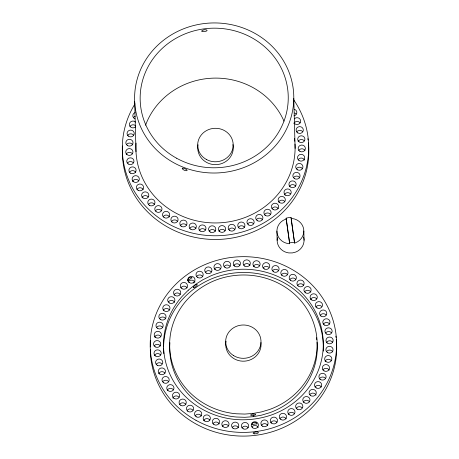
<?xml version="1.0" encoding="UTF-8"?>
<svg xmlns="http://www.w3.org/2000/svg" width="459" height="459" viewBox="0 0 459 459"><rect width="100%" height="100%" fill="white"/><g stroke="black" fill="none" stroke-linecap="round" stroke-linejoin="round"><path stroke-width="0.69" d="M194.771 281.906L194.914 281.562M193.589 283.06L194.082 282.629M286.141 219.063L285.188 219.373A13.466 12.691 -1.5 0 0 277.024 232.793A13.466 12.691 -1.5 0 0 288.636 243.666L289.64 243.723L286.118 218.186L288.562 217.618L291.069 217.543L294.592 243.086L295.544 242.777A13.466 12.691 -1.5 0 0 303.709 229.357A13.466 12.691 -1.5 0 0 292.096 218.484L291.092 218.427L291.069 217.543M294.569 242.209L289.618 242.845L286.118 218.186M253.236 415.756L255.468 414.902L255.709 414.184L252.507 414.075L250.66 414.838L250.941 415.487L253.236 415.756L253.259 416.68L244.859 417.306L236.442 417.024A73.779 69.544 -1.5 0 1 169.922 342.672M253.173 413.439L261.446 411.918L269.479 409.514A73.779 69.544 -1.5 0 0 311.632 317.898A73.779 69.544 -1.5 0 0 213.418 281.074C203.297 285.452 194.128 291.935 186.75 300.14A73.779 69.544 -1.5 0 0 175.16 371.17A73.779 69.544 -1.5 0 0 236.356 413.783L244.773 414.064L253.173 413.439L253.19 413.995M253.259 416.68L261.532 415.16L269.565 412.756A73.779 69.544 -1.5 0 0 317.049 342.299M291.195 219.132L294.592 243.086M303.829 231.009L304.07 240.275M293.794 98.49A79.608 75.041 -1.5 0 1 173.714 162.71A79.608 75.041 -1.5 0 1 175.08 32.732A79.608 75.041 -1.5 0 1 293.794 98.49L295.103 148.418M289.618 242.845L289.64 243.723M276.903 231.141L277.144 240.401M134.682 101.749L135.99 151.682M195.144 415.814A3.609 3.402 -1.5 0 1 201.392 415.969M187.306 410.203A3.609 3.402 -1.5 0 1 193.032 410.254M163.238 310.336A3.609 3.402 -1.5 0 1 169.48 309.986M179.63 404.494A3.609 3.402 -1.5 0 1 185.878 404.448M295.022 144.132A79.608 75.041 -1.5 0 1 214.714 222.948A79.608 75.041 -1.5 0 1 136.082 143.11M294.506 138.446A79.608 75.041 -1.5 0 1 294.821 141.28M199.177 230.67A3.609 3.402 -1.5 0 1 205.391 230.011M145.537 125.255A74.054 69.808 -1.5 0 1 213.418 78.133A74.054 69.808 -1.5 0 1 283.995 121.17M189.728 228.416A3.609 3.402 -1.5 0 1 195.982 228.427M180.157 225.937A3.609 3.402 -1.5 0 1 186.348 225.082M293.886 123.328A3.609 3.402 -1.5 0 1 300.123 122.892M294.311 118.881A3.609 3.402 -1.5 0 1 299.629 118.726A3.609 3.402 -1.5 0 1 299.314 123.735A3.609 3.402 -1.5 0 1 294.047 123.018M148.446 204.347A3.609 3.402 -1.5 0 1 154.689 204.639M296.772 131.917A3.609 3.402 -1.5 0 1 302.475 131.429M293.84 100.062A93.211 87.864 -1.5 0 1 277.626 213.234A93.211 87.864 -1.5 0 1 156.571 216.149A93.211 87.864 -1.5 0 1 134.98 103.889M142.032 197.559A3.609 3.402 -1.5 0 1 148.251 196.986M298.103 141.515A3.609 3.402 -1.5 0 1 304.317 140.884M294.489 109.311A3.609 3.402 -1.5 0 1 293.955 115.863M294.586 113.017A3.609 3.402 -1.5 0 1 296.13 114.004M127.527 162.956A3.609 3.402 -1.5 0 1 133.253 162.773M126.535 144.533A3.609 3.402 -1.5 0 1 132.771 144.906M135.445 126.942A3.609 3.402 -1.5 0 1 130.345 126.793A3.609 3.402 -1.5 0 1 130.517 121.985A3.609 3.402 -1.5 0 1 135.617 122.134M127.487 135.749A3.609 3.402 -1.5 0 1 133.718 135.256M126.225 154.149A3.609 3.402 -1.5 0 1 132.467 153.857M130.012 126.38A3.609 3.402 -1.5 0 1 135.715 125.841M163.249 216.487A3.609 3.402 -1.5 0 1 169.474 216.981M171.414 221.668A3.609 3.402 -1.5 0 1 177.662 221.485M129.444 172.343A3.609 3.402 -1.5 0 1 135.692 172.24M134.94 118.864A3.609 3.402 -1.5 0 1 135.055 112.581M159.589 318.437A3.609 3.402 -1.5 0 1 165.814 318.953M156.502 327.657A3.609 3.402 -1.5 0 1 162.75 327.502M154.551 337.147A3.609 3.402 -1.5 0 1 160.742 336.321M163.834 353.711A79.883 75.299 -1.5 0 1 163.605 347.979M163.616 346.545A79.883 75.299 -1.5 0 1 182.148 299.71C190.135 290.822 200.061 283.8 211.02 279.066A79.883 75.299 -1.5 0 1 323.274 351.158M316.509 337.692A73.779 69.544 -1.5 0 1 316.779 339.66M288.241 414.19A3.609 3.402 -1.5 0 1 294.477 413.777M296.371 408.137A3.609 3.402 -1.5 0 1 302.091 407.85M315.063 387.017A3.609 3.402 -1.5 0 1 321.311 387M304.598 291.815A3.609 3.402 -1.5 0 1 310.841 292.108M315.935 306.985A3.609 3.402 -1.5 0 1 321.627 306.365M323.354 324.209A3.609 3.402 -1.5 0 1 329.602 324.106M233.711 265.704A3.609 3.402 -1.5 0 1 239.942 265.239M336.269 339.528A93.211 87.864 -1.5 0 1 248.658 435.952A93.211 87.864 -1.5 0 1 150.3 349.792M150.305 346.924A93.211 87.864 -1.5 0 1 150.667 340.624M335.856 336.16A93.211 87.864 -1.5 0 1 336.034 337.491M154.126 345.966A3.609 3.402 -1.5 0 1 160.375 346.006M326.567 351.548A3.609 3.402 -1.5 0 1 332.804 351.927M319.309 379.059A3.609 3.402 -1.5 0 1 325.517 378.371M154.402 355.582A3.609 3.402 -1.5 0 1 160.621 354.95M309.882 394.47A3.609 3.402 -1.5 0 1 316.09 395.124M325.712 332.936A3.609 3.402 -1.5 0 1 331.432 332.758M272.698 270.626A3.609 3.402 -1.5 0 1 278.424 270.546M297.398 285.636A3.609 3.402 -1.5 0 1 303.64 285.257M326.458 342.598A3.609 3.402 -1.5 0 1 332.7 342.299M173.984 294.913A3.609 3.402 -1.5 0 1 180.209 294.362M289.933 279.485A3.609 3.402 -1.5 0 1 295.653 279.221M168.373 301.947A3.609 3.402 -1.5 0 1 174.615 302.269M272.026 208.552A3.609 3.402 -1.5 0 1 278.274 208.679M289.411 186.469A3.609 3.402 -1.5 0 1 295.653 186.119M284.282 194.989A3.609 3.402 -1.5 0 1 290.404 193.773M278.567 202.098A3.609 3.402 -1.5 0 1 284.792 201.553M256.271 219.872A3.609 3.402 -1.5 0 1 262.525 219.804M296.262 168.952A3.609 3.402 -1.5 0 1 302.51 168.792M298.327 159.388A3.609 3.402 -1.5 0 1 304.529 160.099M293.611 177.513A3.609 3.402 -1.5 0 1 299.836 178.029M298.757 150.449A3.609 3.402 -1.5 0 1 305.005 150.489M155.762 210.463A3.609 3.402 -1.5 0 1 161.476 210.819M308.379 142.904A93.211 87.864 -1.5 0 1 216.958 239.466A93.211 87.864 -1.5 0 1 122.605 145.996M307.828 138.635A93.211 87.864 -1.5 0 1 308.035 140.052M133.649 117.338A3.609 3.402 -1.5 0 1 135.153 116.282M247.74 223.826A3.609 3.402 -1.5 0 1 253.466 223.671M209.229 231.084A3.609 3.402 -1.5 0 1 215.478 231.29M264.275 215.036A3.609 3.402 -1.5 0 1 270.477 214.29M232.925 144.556A17.769 16.748 -1.5 0 1 215.541 164.655A17.769 16.748 -1.5 0 1 198.076 144.723M232.323 427.249A3.609 3.402 -1.5 0 1 238.542 427.794M222.311 426.296A3.609 3.402 -1.5 0 1 228.553 425.969M162.727 381.71A3.609 3.402 -1.5 0 1 168.447 381.4M167.277 390.156A3.609 3.402 -1.5 0 1 173.519 389.921M172.813 398.062A3.609 3.402 -1.5 0 1 178.993 397.15M303.284 402.038A3.609 3.402 -1.5 0 1 309.532 401.832M218.88 231.221A3.609 3.402 -1.5 0 1 225.111 230.757M228.909 229.529A3.609 3.402 -1.5 0 1 234.624 229.19M238.244 227.561A3.609 3.402 -1.5 0 1 244.492 227.291M132.479 181.46A3.609 3.402 -1.5 0 1 138.681 180.685M136.983 189.372A3.609 3.402 -1.5 0 1 143.231 189.464M224.216 266.524A3.609 3.402 -1.5 0 1 229.93 266.191M214.451 269.158A3.609 3.402 -1.5 0 1 220.699 268.894M253.316 266.461A3.609 3.402 -1.5 0 1 259.53 265.801M213.016 423.537A3.609 3.402 -1.5 0 1 219.259 423.886M203.618 420.547A3.609 3.402 -1.5 0 1 209.843 420.025M158.716 373.569A3.609 3.402 -1.5 0 1 164.953 373.133M243.758 265.159A3.609 3.402 -1.5 0 1 250.006 265.371M279.961 418.591A3.609 3.402 -1.5 0 1 286.204 418.855M270.707 422.831A3.609 3.402 -1.5 0 1 276.926 422.228M320.428 315.023A3.609 3.402 -1.5 0 1 326.154 315.023M325.087 361.204A3.609 3.402 -1.5 0 1 331.318 360.711M322.958 369.891A3.609 3.402 -1.5 0 1 329.206 370.069M156.238 364.297A3.609 3.402 -1.5 0 1 161.941 363.809M281.333 274.964A3.609 3.402 -1.5 0 1 287.581 274.78M310.502 299.48A3.609 3.402 -1.5 0 1 316.727 298.907M263.133 268.022A3.609 3.402 -1.5 0 1 268.813 267.327M205.517 272.044A3.609 3.402 -1.5 0 1 211.243 271.889M188.173 282.182A3.609 3.402 -1.5 0 1 194.84 282.21M196.538 276.645A3.609 3.402 -1.5 0 1 202.792 276.576M180.909 287.77A3.609 3.402 -1.5 0 1 187.157 287.896M241.945 427.908A3.609 3.402 -1.5 0 1 248.193 427.777M252.06 426.755A3.609 3.402 -1.5 0 1 258.256 427.495M261.498 425.292A3.609 3.402 -1.5 0 1 267.746 425.361M260.953 342.471A17.683 16.667 -1.5 0 1 242.645 361.187A17.683 16.667 -1.5 0 1 226.092 341.169M303.606 236.993A13.466 12.691 -1.5 0 1 295.785 252.043L292.394 252.915L288.877 252.932A13.466 12.691 -1.5 0 1 277.46 237.653M187.938 280.019C186.979 282.291 190.904 277.638 192.069 277.896L191.925 277.632C190.221 276.347 187.995 278.148 187.938 280.019M251.997 424.259C252.628 425.051 255.525 423.387 257.063 424.059C256.713 421.626 252.57 421.844 251.997 424.259M193.337 287.357C193.996 288.659 196.704 285.882 197.416 284.907C196.67 283.421 193.847 286.135 193.337 287.357M188.299 290.174L182.062 296.468A79.883 75.299 -1.5 0 0 169.514 373.374A79.883 75.299 -1.5 0 0 235.771 419.515C247.9 420.473 260.155 418.906 271.642 414.89A79.883 75.299 -1.5 0 0 317.284 315.694A79.883 75.299 -1.5 0 0 210.933 275.819L202.826 279.783L195.247 284.586L188.299 290.174M196.228 416.789A3.609 3.402 -1.5 0 0 201.731 413.972A3.609 3.402 -1.5 0 0 196.406 410.897A3.609 3.402 -1.5 0 0 196.228 416.789M187.811 411.275A3.609 3.402 -1.5 0 0 193.618 409.067A3.609 3.402 -1.5 0 0 188.706 405.44A3.609 3.402 -1.5 0 0 187.811 411.275M163.961 310.697A3.609 3.402 -1.5 0 0 169.899 308.838A3.609 3.402 -1.5 0 0 165.234 304.925A3.609 3.402 -1.5 0 0 163.961 310.697M173.944 398.332A3.609 3.402 -1.5 0 0 179.664 395.945A3.609 3.402 -1.5 0 0 174.627 392.468A3.609 3.402 -1.5 0 0 173.944 398.332M180.875 405.423A3.609 3.402 -1.5 0 0 186.274 402.44A3.609 3.402 -1.5 0 0 180.846 399.531A3.609 3.402 -1.5 0 0 180.875 405.423M257.545 220.802A3.609 3.402 -1.5 0 0 262.927 217.79A3.609 3.402 -1.5 0 0 257.488 214.91A3.609 3.402 -1.5 0 0 257.545 220.802M273.134 209.522A3.609 3.402 -1.5 0 0 278.619 206.682A3.609 3.402 -1.5 0 0 273.283 203.63A3.609 3.402 -1.5 0 0 273.134 209.522M265.285 215.334A3.609 3.402 -1.5 0 0 271.08 213.102A3.609 3.402 -1.5 0 0 266.145 209.499A3.609 3.402 -1.5 0 0 265.285 215.334M279.428 202.436A3.609 3.402 -1.5 0 0 285.297 200.388A3.609 3.402 -1.5 0 0 280.501 196.624A3.609 3.402 -1.5 0 0 279.428 202.436M290.134 186.83A3.609 3.402 -1.5 0 0 296.072 184.966A3.609 3.402 -1.5 0 0 291.408 181.058A3.609 3.402 -1.5 0 0 290.134 186.83M248.439 224.87A3.609 3.402 -1.5 0 0 254.148 222.46A3.609 3.402 -1.5 0 0 249.094 219.006A3.609 3.402 -1.5 0 0 248.439 224.87M285.63 195.19A3.609 3.402 -1.5 0 0 291.213 192.528A3.609 3.402 -1.5 0 0 285.991 189.303A3.609 3.402 -1.5 0 0 285.63 195.19M190.927 229.362A3.609 3.402 -1.5 0 0 196.36 226.425A3.609 3.402 -1.5 0 0 190.961 223.47A3.609 3.402 -1.5 0 0 190.927 229.362M181.248 226.218A3.609 3.402 -1.5 0 0 186.997 223.883A3.609 3.402 -1.5 0 0 181.993 220.366A3.609 3.402 -1.5 0 0 181.248 226.218M176.537 158.194A74.054 69.808 -1.5 0 0 288.246 98.45A74.054 69.808 -1.5 0 0 177.811 37.282A74.054 69.808 -1.5 0 0 176.537 158.194M200.124 230.98A3.609 3.402 -1.5 0 0 205.948 228.829A3.609 3.402 -1.5 0 0 201.076 225.157A3.609 3.402 -1.5 0 0 200.124 230.98M297.782 132.903A3.609 3.402 -1.5 0 0 303.324 130.167A3.609 3.402 -1.5 0 0 298.052 127.017A3.609 3.402 -1.5 0 0 297.782 132.903M149.41 205.345A3.609 3.402 -1.5 0 0 154.976 202.654A3.609 3.402 -1.5 0 0 149.737 199.458A3.609 3.402 -1.5 0 0 149.41 205.345M299.027 141.837A3.609 3.402 -1.5 0 0 304.868 139.714A3.609 3.402 -1.5 0 0 300.008 136.013A3.609 3.402 -1.5 0 0 299.027 141.837M142.915 197.886A3.609 3.402 -1.5 0 0 148.773 195.815A3.609 3.402 -1.5 0 0 143.954 192.074A3.609 3.402 -1.5 0 0 142.915 197.886M299.934 151.395A3.609 3.402 -1.5 0 0 305.373 148.487A3.609 3.402 -1.5 0 0 299.991 145.503A3.609 3.402 -1.5 0 0 299.934 151.395M128.25 163.995A3.609 3.402 -1.5 0 0 133.953 161.557A3.609 3.402 -1.5 0 0 128.881 158.131A3.609 3.402 -1.5 0 0 128.25 163.995M127.424 145.543A3.609 3.402 -1.5 0 0 133.035 142.927A3.609 3.402 -1.5 0 0 127.843 139.662A3.609 3.402 -1.5 0 0 127.424 145.543M172.016 222.053A3.609 3.402 -1.5 0 0 178.006 220.349A3.609 3.402 -1.5 0 0 173.462 216.315A3.609 3.402 -1.5 0 0 172.016 222.053M128.313 136.093A3.609 3.402 -1.5 0 0 134.2 134.097A3.609 3.402 -1.5 0 0 129.444 130.293A3.609 3.402 -1.5 0 0 128.313 136.093M126.908 154.522A3.609 3.402 -1.5 0 0 132.863 152.709A3.609 3.402 -1.5 0 0 128.239 148.756A3.609 3.402 -1.5 0 0 126.908 154.522M164.041 217.52A3.609 3.402 -1.5 0 0 169.704 215.007A3.609 3.402 -1.5 0 0 164.58 211.645A3.609 3.402 -1.5 0 0 164.041 217.52M130.735 173.261A3.609 3.402 -1.5 0 0 136.105 170.226A3.609 3.402 -1.5 0 0 130.649 167.369A3.609 3.402 -1.5 0 0 130.735 173.261M133.512 181.753A3.609 3.402 -1.5 0 0 139.289 179.498A3.609 3.402 -1.5 0 0 134.344 175.912A3.609 3.402 -1.5 0 0 133.512 181.753M138.107 190.33A3.609 3.402 -1.5 0 0 143.581 187.467A3.609 3.402 -1.5 0 0 138.228 184.438A3.609 3.402 -1.5 0 0 138.107 190.33M155.98 211.559A3.609 3.402 -1.5 0 0 161.907 209.671A3.609 3.402 -1.5 0 0 157.225 205.781A3.609 3.402 -1.5 0 0 155.98 211.559M210.262 232.065A3.609 3.402 -1.5 0 0 215.793 229.299A3.609 3.402 -1.5 0 0 210.503 226.178A3.609 3.402 -1.5 0 0 210.262 232.065M219.683 231.566A3.609 3.402 -1.5 0 0 225.581 229.598A3.609 3.402 -1.5 0 0 220.842 225.771A3.609 3.402 -1.5 0 0 219.683 231.566M229.775 230.544A3.609 3.402 -1.5 0 0 235.398 227.951A3.609 3.402 -1.5 0 0 230.223 224.663A3.609 3.402 -1.5 0 0 229.775 230.544M238.909 227.934A3.609 3.402 -1.5 0 0 244.871 226.149A3.609 3.402 -1.5 0 0 240.269 222.179A3.609 3.402 -1.5 0 0 238.909 227.934M294.38 178.545A3.609 3.402 -1.5 0 0 300.054 176.055A3.609 3.402 -1.5 0 0 294.948 172.676A3.609 3.402 -1.5 0 0 294.38 178.545M297.598 169.859A3.609 3.402 -1.5 0 0 302.94 166.778A3.609 3.402 -1.5 0 0 297.455 163.966A3.609 3.402 -1.5 0 0 297.598 169.859M298.929 160.449A3.609 3.402 -1.5 0 0 304.69 158.137A3.609 3.402 -1.5 0 0 299.704 154.597A3.609 3.402 -1.5 0 0 298.929 160.449M160.357 319.47A3.609 3.402 -1.5 0 0 166.032 316.98A3.609 3.402 -1.5 0 0 160.925 313.6A3.609 3.402 -1.5 0 0 160.357 319.47M157.839 328.564A3.609 3.402 -1.5 0 0 163.18 325.483A3.609 3.402 -1.5 0 0 157.695 322.671A3.609 3.402 -1.5 0 0 157.839 328.564M167.914 390.534A3.609 3.402 -1.5 0 0 173.886 388.779A3.609 3.402 -1.5 0 0 169.302 384.785A3.609 3.402 -1.5 0 0 167.914 390.534M204.462 420.886A3.609 3.402 -1.5 0 0 210.337 418.86A3.609 3.402 -1.5 0 0 205.557 415.079A3.609 3.402 -1.5 0 0 204.462 420.886M223.011 426.658A3.609 3.402 -1.5 0 0 228.961 424.822A3.609 3.402 -1.5 0 0 224.313 420.892A3.609 3.402 -1.5 0 0 223.011 426.658M233.069 428.287A3.609 3.402 -1.5 0 0 238.755 425.826A3.609 3.402 -1.5 0 0 233.665 422.418A3.609 3.402 -1.5 0 0 233.069 428.287M213.934 424.546A3.609 3.402 -1.5 0 0 219.528 421.907A3.609 3.402 -1.5 0 0 214.324 418.66A3.609 3.402 -1.5 0 0 213.934 424.546M289.004 414.54A3.609 3.402 -1.5 0 0 294.925 412.624A3.609 3.402 -1.5 0 0 290.22 408.757A3.609 3.402 -1.5 0 0 289.004 414.54M155.618 337.434A3.609 3.402 -1.5 0 0 161.379 335.122A3.609 3.402 -1.5 0 0 156.393 331.582A3.609 3.402 -1.5 0 0 155.618 337.434M303.904 402.423A3.609 3.402 -1.5 0 0 309.888 400.69A3.609 3.402 -1.5 0 0 305.327 396.679A3.609 3.402 -1.5 0 0 303.904 402.423M297.191 409.158A3.609 3.402 -1.5 0 0 302.837 406.622A3.609 3.402 -1.5 0 0 297.696 403.283A3.609 3.402 -1.5 0 0 297.191 409.158M316.285 387.953A3.609 3.402 -1.5 0 0 321.696 384.998A3.609 3.402 -1.5 0 0 316.285 382.06A3.609 3.402 -1.5 0 0 316.285 387.953M280.942 419.583A3.609 3.402 -1.5 0 0 286.502 416.87A3.609 3.402 -1.5 0 0 281.247 413.697A3.609 3.402 -1.5 0 0 280.942 419.583M310.531 395.52A3.609 3.402 -1.5 0 0 316.268 393.162A3.609 3.402 -1.5 0 0 311.248 389.662A3.609 3.402 -1.5 0 0 310.531 395.52M155.303 346.912A3.609 3.402 -1.5 0 0 160.748 344.003A3.609 3.402 -1.5 0 0 155.366 341.02A3.609 3.402 -1.5 0 0 155.303 346.912M326.435 333.98A3.609 3.402 -1.5 0 0 332.132 331.541A3.609 3.402 -1.5 0 0 327.06 328.116A3.609 3.402 -1.5 0 0 326.435 333.98M305.562 292.813A3.609 3.402 -1.5 0 0 311.133 290.122A3.609 3.402 -1.5 0 0 305.889 286.927A3.609 3.402 -1.5 0 0 305.562 292.813M327.141 342.965A3.609 3.402 -1.5 0 0 333.096 341.157A3.609 3.402 -1.5 0 0 328.472 337.204A3.609 3.402 -1.5 0 0 327.141 342.965M324.645 325.127A3.609 3.402 -1.5 0 0 330.015 322.098A3.609 3.402 -1.5 0 0 324.559 319.234A3.609 3.402 -1.5 0 0 324.645 325.127M195.999 420.324A93.211 87.864 -1.5 0 0 336.602 345.134A93.211 87.864 -1.5 0 0 197.599 268.142A93.211 87.864 -1.5 0 0 195.999 420.324M317.066 307.943A3.609 3.402 -1.5 0 0 322.539 305.08A3.609 3.402 -1.5 0 0 317.186 302.051A3.609 3.402 -1.5 0 0 317.066 307.943M320.984 316.085A3.609 3.402 -1.5 0 0 326.762 313.83A3.609 3.402 -1.5 0 0 321.816 310.244A3.609 3.402 -1.5 0 0 320.984 316.085M234.515 266.048A3.609 3.402 -1.5 0 0 240.413 264.08A3.609 3.402 -1.5 0 0 235.674 260.253A3.609 3.402 -1.5 0 0 234.515 266.048M311.391 299.813A3.609 3.402 -1.5 0 0 317.244 297.736A3.609 3.402 -1.5 0 0 312.43 293.995A3.609 3.402 -1.5 0 0 311.391 299.813M327.462 352.558A3.609 3.402 -1.5 0 0 333.073 349.947A3.609 3.402 -1.5 0 0 327.881 346.683A3.609 3.402 -1.5 0 0 327.462 352.558M320.279 379.369A3.609 3.402 -1.5 0 0 326.091 377.189A3.609 3.402 -1.5 0 0 321.197 373.54A3.609 3.402 -1.5 0 0 320.279 379.369M155.331 355.903A3.609 3.402 -1.5 0 0 161.166 353.774A3.609 3.402 -1.5 0 0 156.307 350.079A3.609 3.402 -1.5 0 0 155.331 355.903M273.329 271.682A3.609 3.402 -1.5 0 0 279.072 269.347A3.609 3.402 -1.5 0 0 274.069 265.83A3.609 3.402 -1.5 0 0 273.329 271.682M264.332 268.968A3.609 3.402 -1.5 0 0 269.76 266.031A3.609 3.402 -1.5 0 0 264.367 263.076A3.609 3.402 -1.5 0 0 264.332 268.968M298.143 285.991A3.609 3.402 -1.5 0 0 304.07 284.104A3.609 3.402 -1.5 0 0 299.388 280.214A3.609 3.402 -1.5 0 0 298.143 285.991M254.263 266.777A3.609 3.402 -1.5 0 0 260.087 264.625A3.609 3.402 -1.5 0 0 255.21 260.953A3.609 3.402 -1.5 0 0 254.263 266.777M174.85 295.246A3.609 3.402 -1.5 0 0 180.714 293.198A3.609 3.402 -1.5 0 0 175.917 289.434A3.609 3.402 -1.5 0 0 174.85 295.246M206.217 273.088A3.609 3.402 -1.5 0 0 211.932 270.678A3.609 3.402 -1.5 0 0 206.877 267.224A3.609 3.402 -1.5 0 0 206.217 273.088M169.314 302.951A3.609 3.402 -1.5 0 0 174.896 300.284A3.609 3.402 -1.5 0 0 169.669 297.065A3.609 3.402 -1.5 0 0 169.314 302.951M290.725 280.512A3.609 3.402 -1.5 0 0 296.388 277.999A3.609 3.402 -1.5 0 0 291.264 274.637A3.609 3.402 -1.5 0 0 290.725 280.512M197.812 277.575A3.609 3.402 -1.5 0 0 203.194 274.562A3.609 3.402 -1.5 0 0 197.754 271.682A3.609 3.402 -1.5 0 0 197.812 277.575M189.183 282.486A3.609 3.402 -1.5 0 0 194.972 280.254A3.609 3.402 -1.5 0 0 190.043 276.645A3.609 3.402 -1.5 0 0 189.183 282.486M281.929 275.348A3.609 3.402 -1.5 0 0 287.919 273.644A3.609 3.402 -1.5 0 0 283.375 269.611A3.609 3.402 -1.5 0 0 281.929 275.348M244.79 266.145A3.609 3.402 -1.5 0 0 250.321 263.38A3.609 3.402 -1.5 0 0 245.031 260.253A3.609 3.402 -1.5 0 0 244.79 266.145M225.082 267.545A3.609 3.402 -1.5 0 0 230.705 264.952A3.609 3.402 -1.5 0 0 225.53 261.664A3.609 3.402 -1.5 0 0 225.082 267.545M215.116 269.531A3.609 3.402 -1.5 0 0 221.077 267.752A3.609 3.402 -1.5 0 0 216.476 263.776A3.609 3.402 -1.5 0 0 215.116 269.531M271.613 423.152A3.609 3.402 -1.5 0 0 277.46 421.052A3.609 3.402 -1.5 0 0 272.623 417.334A3.609 3.402 -1.5 0 0 271.613 423.152M324.014 370.866A3.609 3.402 -1.5 0 0 329.533 368.078A3.609 3.402 -1.5 0 0 324.226 364.98A3.609 3.402 -1.5 0 0 324.014 370.866M325.913 361.543A3.609 3.402 -1.5 0 0 331.8 359.552A3.609 3.402 -1.5 0 0 327.037 355.748A3.609 3.402 -1.5 0 0 325.913 361.543M182.011 288.74A3.609 3.402 -1.5 0 0 187.501 285.9A3.609 3.402 -1.5 0 0 182.166 282.847A3.609 3.402 -1.5 0 0 182.011 288.74M163.57 382.731A3.609 3.402 -1.5 0 0 169.21 380.167A3.609 3.402 -1.5 0 0 164.052 376.85A3.609 3.402 -1.5 0 0 163.57 382.731M159.502 373.919A3.609 3.402 -1.5 0 0 165.412 371.974A3.609 3.402 -1.5 0 0 160.684 368.129A3.609 3.402 -1.5 0 0 159.502 373.919M157.248 365.289A3.609 3.402 -1.5 0 0 162.79 362.547A3.609 3.402 -1.5 0 0 157.517 359.397A3.609 3.402 -1.5 0 0 157.248 365.289M262.651 426.25A3.609 3.402 -1.5 0 0 268.108 423.364A3.609 3.402 -1.5 0 0 262.743 420.358A3.609 3.402 -1.5 0 0 262.651 426.25M252.639 427.817A3.609 3.402 -1.5 0 0 258.406 425.533A3.609 3.402 -1.5 0 0 253.443 421.97A3.609 3.402 -1.5 0 0 252.639 427.817M243.259 428.821A3.609 3.402 -1.5 0 0 248.617 425.763A3.609 3.402 -1.5 0 0 243.144 422.928A3.609 3.402 -1.5 0 0 243.259 428.821M182.24 168.476A2.639 0.786 26.4 0 0 184.656 170.404A2.639 0.826 19.6 0 0 187.134 170.312A2.639 0.826 19.6 0 0 184.61 168.642A2.639 0.786 26.4 0 0 182.24 168.476M201.84 31.097A2.639 0.866 -11.5 0 0 204.456 31.499A2.639 0.878 -4.6 0 0 207.066 30.42A2.639 0.878 -4.6 0 0 204.41 29.737A2.639 0.866 -11.5 0 0 201.84 31.097M206.579 159.583A17.769 16.748 -1.5 0 0 233.195 144.952A17.769 16.748 -1.5 0 0 206.516 130.574A17.769 16.748 -1.5 0 0 206.579 159.583M254.475 433.812A2.639 0.878 -8.1 0 0 258.377 432.544A2.639 0.878 -8.1 0 0 254.441 432.286A2.639 0.878 -8.1 0 0 254.475 433.812M233.356 355.455A17.683 16.667 -1.5 0 0 260.953 342.862A17.683 16.667 -1.5 0 0 235.656 326.659A17.683 16.667 -1.5 0 0 233.356 355.455"/></g></svg>
